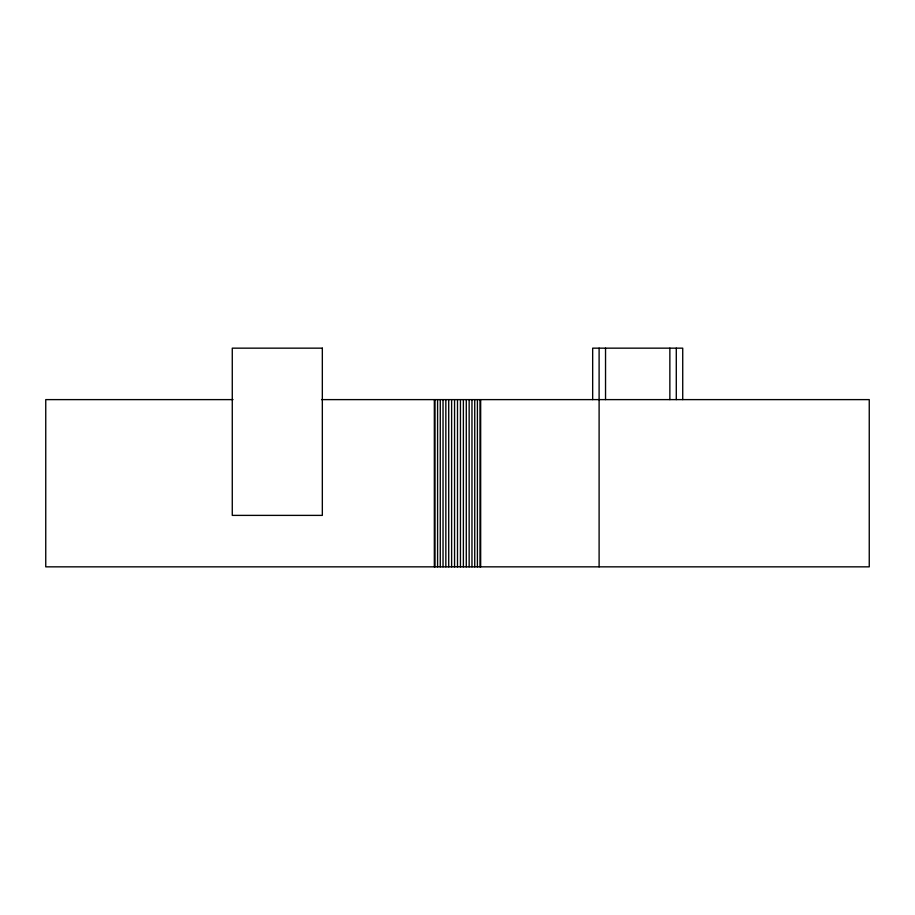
<?xml version="1.0" encoding="UTF-8"?>
<svg xmlns="http://www.w3.org/2000/svg" width="915" height="915" viewBox="0 0 915 915"><rect width="100%" height="100%" fill="white"/><g stroke="black" fill="none" stroke-linecap="round" stroke-linejoin="round"><path stroke-width="1.37" d="M233.028 399.615L45.75 399.615L45.75 566.843L869.25 566.843L869.25 399.615L321.554 399.615M682.727 399.615L682.727 348.157L592.668 348.157L592.668 399.615M676.288 348.157L676.288 399.615M669.86 348.157L669.86 399.615M605.536 348.157L605.536 399.615M599.108 348.157L599.108 566.843M480.661 399.615L480.661 566.843M480.009 399.615L480.009 566.843M477.413 399.615L477.413 566.843M474.736 399.615L474.736 566.843M471.968 399.615L471.968 566.843M469.155 399.615L469.155 566.843M466.284 399.615L466.284 566.843M463.379 399.615L463.379 566.843M460.439 399.615L460.439 566.843M457.5 399.615L457.5 566.843M454.561 399.615L454.561 566.843M451.621 399.615L451.621 566.843M448.716 399.615L448.716 566.843M445.845 399.615L445.845 566.843M443.032 399.615L443.032 566.843M440.264 399.615L440.264 566.843M437.587 399.615L437.587 566.843M434.991 399.615L434.991 566.843M434.339 399.615L434.339 566.843M322.332 348.157L232.273 348.157L232.273 515.385L322.332 515.385L322.332 348.157"/></g></svg>
